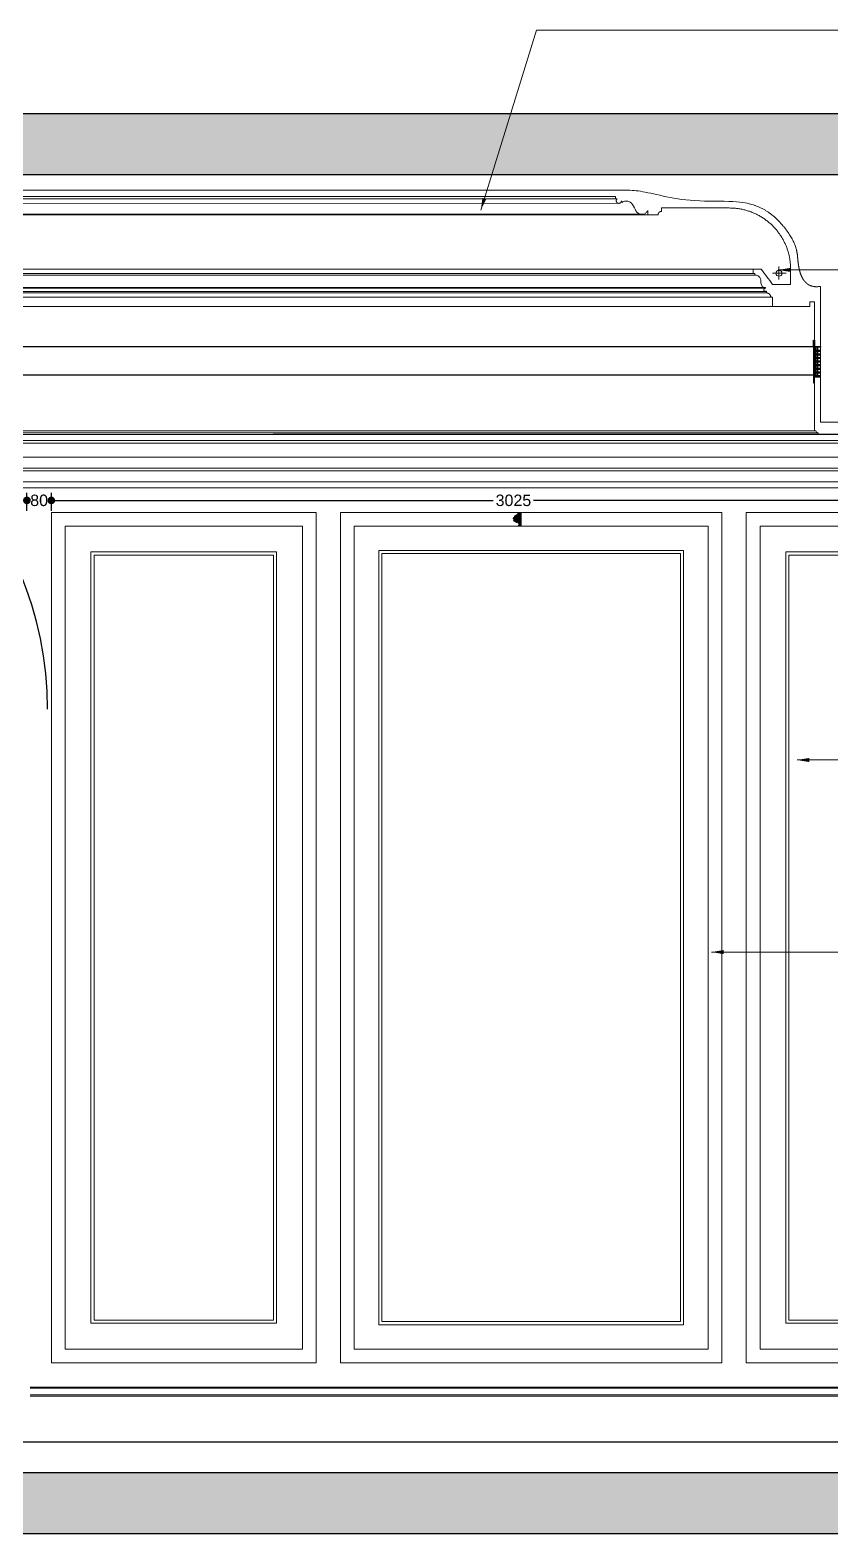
# Model space of a CAD drawing. Header units: millimetres. Extents: x -10942 to 92711, y -16583 to 30009.
# Drawn here: x 63439 to 66061, y 18562 to 23486 of the extents above; entities that cross this region are included whole.
import ezdxf
from ezdxf.lldxf.tags import DXFTag

# ---------------------------------------------------------------- set-up
doc = ezdxf.new("R2010")
doc.units = ezdxf.units.MM
doc.header["$LTSCALE"] = 1000
doc.header["$MEASUREMENT"] = 0
doc.linetypes.add('DASHED', pattern=[0.75, 0.5, -0.25])
doc.linetypes.add('HIDDEN', pattern=[0.375, 0.25, -0.125])
for name, color, linetype in [('8', 8, 'Continuous'), ('A-Hidden', 8, 'HIDDEN'), ('FURNITURE', 200, 'Continuous'), ('Layer1', 1, 'Continuous'), ('Layer3', 3, 'Continuous'), ('Layer7', 8, 'Continuous'), ('METAL', 5, 'Continuous'), ('PROJECTION', 8, 'Continuous'), ('WOOD 01', 34, 'Continuous')]:
    doc.layers.add(name, color=color, linetype=linetype)
for name, color, linetype, lineweight in [('Fabric', 253, 'Continuous', 0), ('GRC', 41, 'Continuous', 0), ('ID-NOTES', 3, 'Continuous', 0), ('Lighting', 5, 'Continuous', 0)]:
    doc.layers.add(name, color=color, linetype=linetype, lineweight=lineweight)
doc.styles.get("Standard").update_dxf_attribs({"font": 'arial.ttf'})
doc.styles.add('ZZ-Dim All', font='romans.shx', dxfattribs={"width": 0.8})
tags = doc.linetypes.add('DASHED2', pattern=[0.375, 0.25, -0.125]).pattern_tags.tags
tags[6:7] = [DXFTag(74, 4), DXFTag(75, 0), DXFTag(340, '0'), DXFTag(46, 1.0), DXFTag(50, 0.0), DXFTag(44, 0.0), DXFTag(45, 0.0)]
tags[4:5] = [DXFTag(74, 4), DXFTag(75, 0), DXFTag(340, '0'), DXFTag(46, 1.0), DXFTag(50, 0.0), DXFTag(44, 0.0), DXFTag(45, 0.0)]
doc.dimstyles.new('chester 25', dxfattribs={"dimscale": 0.25, "dimtxt": 150, "dimasz": 100, "dimexe": 100, "dimexo": 20, "dimgap": 40, "dimtad": 0, "dimdec": 0, "dimzin": 0, "dimdsep": 46, "dimtxsty": 'Standard', "dimblk": 'DOT', "dimcen": 100, "dimclrd": 1, "dimclre": 1, "dimclrt": 3, "dimadec": 0, "dimazin": 0, "dimtfac": 1, "dimtdec": 0, "dimtofl": 0, "dimtmove": 0, "dimatfit": 3, "dimfxl": 1, "dimtolj": 1, "dimtzin": 0, "dimlwd": -1, "dimarcsym": 0})
doc.dimstyles.new('DIM 0200', dxfattribs={"dimscale": 200, "dimtxt": 1, "dimasz": 0.8, "dimexe": 0.5, "dimexo": 1, "dimgap": 0.4, "dimtad": 1, "dimdec": 0, "dimrnd": 10, "dimdsep": 46, "dimtxsty": 'ZZ-Dim All', "dimblk1": 'ARCHTICK', "dimblk2": 'ARCHTICK', "dimsah": 1, "dimcen": 1, "dimdle": 0.5, "dimclrd": 256, "dimclre": 256, "dimclrt": 256, "dimadec": 0, "dimazin": 2, "dimtfac": 1, "dimtdec": 0, "dimtix": 1, "dimtmove": 2, "dimatfit": 2, "dimfxl": 1, "dimfxlon": 1, "dimtolj": 1, "dimtzin": 0, "dimlwd": -1, "dimlwe": -1, "dimarcsym": 0})

# ---------------------------------------------------------------- blocks, each defined once
blk = doc.blocks.new('RMF1342 sect')
at = {"layer": 'GRC', "lineweight": 0}
h = blk.add_hatch(dxfattribs=at)
h.set_pattern_fill('ANSI31,_O', color=256, scale=20)
h.set_pattern_definition([(45, (0, 0), (-1.76776695, 1.76776695), [])])
edge = h.paths.add_edge_path()
edge.add_line((-2713.2, -6244.9), (-2713.2, -6289.9))
edge.add_line((-2713.2, -6289.9), (-2709.3, -6289.9))
edge.add_arc((-2709.2, -6287.6), 2.21, 268.0946, 451.9054)
edge.add_arc((-2704.2, -6285.4), 5.06, 107.1893, 180.7657, ccw=False)
edge.add_line((-2705.7, -6280.5), (-2705.8, -6276.7))
edge.add_arc((-2700.2, -6263.1), 14.7, 247.8031, 278.2392)
edge.add_arc((-2701.5, -6273.6), 5.26, 310.2868, 351.5465)
edge.add_arc((-2694.4, -6271.1), 3.79, 240.6284, 403.9176)
edge.add_arc((-2693.2, -6264.5), 4.24, 291.1771, 452.4369)
edge.add_line((-2693.4, -6260.3), (-2693.4, -6256.8))
edge.add_arc((-2697.1, -6260.1), 4.98, 42.2863, 93.2734)
edge.add_arc((-2702.2, -6257.5), 5.36, 26.22, 55.8652)
edge.add_line((-2699.2, -6253.1), (-2704, -6253.1))
edge.add_line((-2704, -6253.1), (-2704, -6251.1))
edge.add_line((-2704, -6251.1), (-2704, -6249.8))
edge.add_arc((-2701.7, -6245), 5.33, 178.1119, 243.5872, ccw=False)
edge.add_arc((-2710.1, -6018.5), 226.4, 269.2109, 270.7891, ccw=False)
at = {"layer": 'Layer1'}
blk.add_lwpolyline([(-2713.2, -6244.9), (-2713.2, -6289.9), (-2709.3, -6289.9, 1.033821), (-2709.3, -6285.4, -0.332541), (-2705.7, -6280.5, 5.146619), (-2705.7, -6280.5), (-2705.8, -6276.7, 0.133589), (-2698.1, -6277.7, 0.182), (-2696.3, -6274.4, 0.863857), (-2691.7, -6268.5, 0.848511), (-2693.4, -6260.3), (-2693.4, -6256.8, 0.226218), (-2697.4, -6255.2, 0.130078), (-2699.2, -6253.1), (-2704, -6253.1), (-2704, -6251.1), (-2704, -6251.1), (-2704, -6249.8, -0.293725), (-2707, -6244.9, -0.006887)], format="xyb", close=True, dxfattribs=at)
blk = doc.blocks.new('_Dot')
at = {"color": 0, "linetype": 'ByBlock', "lineweight": -2}
blk.add_line((-0.5, 0), (-1, 0), dxfattribs=at)
at = {"color": 0, "linetype": 'ByBlock', "const_width": 0.5}
blk.add_lwpolyline([(-0.25, 0, 1), (0.25, 0, 1)], format="xyb", close=True, dxfattribs=at)
blk = doc.blocks.new('*D224')
at = {"color": 1, "lineweight": -2, "transparency": 16777216}
for p, q in [((62934.2, 21912.1), (62934.2, 21971.2)), ((63428.8, 21912.1), (63428.8, 21971.2))]:
    blk.add_line(p, q, dxfattribs=at)
at = {"color": 1, "transparency": 16777216}
for p, q in [((62959.2, 21946.2), (63129.2, 21946.2)), ((63403.8, 21946.2), (63233.8, 21946.2))]:
    blk.add_line(p, q, dxfattribs=at)
at = {"layer": 'Defpoints', "color": 0, "transparency": 16777216}
for p in [(63428.8, 21946.2), (62934.2, 21907.1, 0), (63428.8, 21907.1, 0)]:
    blk.add_point(p, dxfattribs=at)
at = {"color": 1, "transparency": 16777216, "xscale": 25, "yscale": 25, "zscale": 25, "rotation": 179.9999999966649}
blk.add_blockref('_Dot', (62934.2, 21946.2), dxfattribs=at)
at = {"color": 1, "transparency": 16777216, "xscale": 25, "yscale": 25, "zscale": 25}
blk.add_blockref('_Dot', (63428.8, 21946.2), dxfattribs=at)
at = {"color": 3, "transparency": 16777216, "insert": (63181.5, 21946.2), "char_height": 37.5, "attachment_point": 5, "rotation": 360}
blk.add_mtext('\\A1;495', dxfattribs=at)
blk = doc.blocks.new('*D165')
at = {"color": 1, "lineweight": -2, "transparency": 16777216}
for p, q in [((63428.8, 21912.1), (63428.8, 21971.2)), ((63508.8, 21912.1), (63508.8, 21971.2))]:
    blk.add_line(p, q, dxfattribs=at)
at = {"color": 1, "transparency": 16777216}
for p, q in [((63403.8, 21946.2), (63378.8, 21946.2)), ((63533.8, 21946.2), (63558.8, 21946.2))]:
    blk.add_line(p, q, dxfattribs=at)
at = {"layer": 'Defpoints', "color": 0, "transparency": 16777216}
for p in [(63508.8, 21946.2), (63428.8, 21907.1, 0), (63508.8, 21907.1, 0)]:
    blk.add_point(p, dxfattribs=at)
at = {"color": 1, "transparency": 16777216, "xscale": 25, "yscale": 25, "zscale": 25}
blk.add_blockref('_Dot', (63428.8, 21946.2), dxfattribs=at)
at = {"color": 1, "transparency": 16777216, "xscale": 25, "yscale": 25, "zscale": 25, "rotation": 179.9999999966649}
blk.add_blockref('_Dot', (63508.8, 21946.2), dxfattribs=at)
at = {"color": 3, "transparency": 16777216, "insert": (63468.8, 21946.2), "char_height": 37.5, "attachment_point": 5, "rotation": 360}
blk.add_mtext('\\A1;80', dxfattribs=at)
blk = doc.blocks.new('*D166')
at = {"color": 1, "lineweight": -2, "transparency": 16777216}
for p, q in [((63508.8, 21912.1), (63508.8, 21971.2)), ((66533.7, 21912.1), (66533.7, 21971.2))]:
    blk.add_line(p, q, dxfattribs=at)
at = {"color": 1, "transparency": 16777216}
for p, q in [((63533.8, 21946.2), (64955.1, 21946.2)), ((66508.7, 21946.2), (65087.4, 21946.2))]:
    blk.add_line(p, q, dxfattribs=at)
at = {"layer": 'Defpoints', "color": 0, "transparency": 16777216}
for p in [(66533.7, 21946.2), (63508.8, 21907.1, 0), (66533.7, 21907.1, 0)]:
    blk.add_point(p, dxfattribs=at)
at = {"color": 1, "transparency": 16777216, "xscale": 25, "yscale": 25, "zscale": 25, "rotation": 179.9999999966649}
blk.add_blockref('_Dot', (63508.8, 21946.2), dxfattribs=at)
at = {"color": 1, "transparency": 16777216, "xscale": 25, "yscale": 25, "zscale": 25}
blk.add_blockref('_Dot', (66533.7, 21946.2), dxfattribs=at)
at = {"color": 3, "transparency": 16777216, "insert": (65021.3, 21946.2), "char_height": 37.5, "attachment_point": 5, "rotation": 360}
blk.add_mtext('\\A1;3025', dxfattribs=at)
blk = doc.blocks.new('DIFFUSER SEC')
at = {"layer": 'FURNITURE', "color": 251, "linetype": 'Continuous', "lineweight": 0}
for p, q in [((55028.5, -20119.8), (55028.5, -20213.8)), ((55051.5, -20119.8), (55051.5, -20213.8))]:
    blk.add_line(p, q, dxfattribs=at)
at = {"layer": 'METAL'}
for points in [[(55048.5, -20096.8), (55048.5, -20116.8), (55028.5, -20116.8), (55028.5, -20119.8), (55051.5, -20119.8), (55051.5, -20096.8), (55048.5, -20096.8)], [(55048.5, -20236.8), (55048.5, -20216.8), (55028.5, -20216.8), (55028.5, -20213.8), (55051.5, -20213.8), (55051.5, -20236.8), (55048.5, -20236.8)]]:
    blk.add_lwpolyline(points, dxfattribs=at)
for points in [[(55028.5, -20130.2), (55051.5, -20130.2), (55051.5, -20132.2), (55028.5, -20132.2)], [(55028.5, -20142.1), (55051.5, -20142.1), (55051.5, -20144.1), (55028.5, -20144.1)], [(55028.5, -20154), (55051.5, -20154), (55051.5, -20156), (55028.5, -20156)], [(55028.5, -20165.8), (55051.5, -20165.8), (55051.5, -20167.8), (55028.5, -20167.8)], [(55028.5, -20177.7), (55051.5, -20177.7), (55051.5, -20179.7), (55028.5, -20179.7)], [(55028.5, -20189.6), (55051.5, -20189.6), (55051.5, -20191.6), (55028.5, -20191.6)], [(55028.5, -20201.5), (55051.5, -20201.5), (55051.5, -20203.5), (55028.5, -20203.5)]]:
    blk.add_lwpolyline(points, close=True, dxfattribs=at)
at = {"layer": 'PROJECTION'}
for p, q in [((55037.5, -20130.2), (55037.5, -20119.8)), ((55037.5, -20142.1), (55037.5, -20132.2)), ((55042.5, -20130.2), (55042.5, -20119.8)), ((55042.5, -20142.1), (55042.5, -20132.2)), ((55037.5, -20154), (55037.5, -20144.1)), ((55037.5, -20165.8), (55037.5, -20156)), ((55037.5, -20177.7), (55037.5, -20167.8)), ((55037.5, -20189.6), (55037.5, -20179.7)), ((55042.5, -20154), (55042.5, -20144.1)), ((55042.5, -20165.8), (55042.5, -20156)), ((55042.5, -20177.7), (55042.5, -20167.8)), ((55042.5, -20189.6), (55042.5, -20179.7)), ((55037.5, -20201.5), (55037.5, -20191.6)), ((55037.5, -20213.8), (55037.5, -20203.5)), ((55042.5, -20201.5), (55042.5, -20191.6)), ((55042.5, -20213.8), (55042.5, -20203.5))]:
    blk.add_line(p, q, dxfattribs=at)
blk = doc.blocks.new('_ARCHTICK')
at = {"color": 0, "linetype": 'ByBlock', "const_width": 0.15}
blk.add_lwpolyline([(-0.5, -0.5), (0.5, 0.5)], dxfattribs=at)
blk = doc.blocks.new('light')
at = {"layer": 'Lighting'}
for p, q in [((111358.2, -7170.5), (111358.2, -7213.4)), ((111336.9, -7192.4), (111382.3, -7192.4))]:
    blk.add_line(p, q, dxfattribs=at)
blk.add_circle((111358.2, -7192.4), 9.95, dxfattribs=at)

msp = doc.modelspace()

# ---------------------------------------------------------------- hatches: boundary and pattern name
at = {"layer": 'Layer7'}
h = msp.add_hatch(dxfattribs=at)
h.set_pattern_fill('AR-CONC', color=256, scale=10, style=0)
h.set_pattern_definition([(130, (-149429.85, -95187.583), (-71.726018, -6.275213), [7.5, -82.5]), (185, (-149429.85, -95187.58), (13.875133, 75.219213), [6, -66]), (79.5486, (-149435.83, -95188.106), (-57.850938, 68.943954), [6.37402, -70.114211]), (133.8158, (-149429.85, -95167.58), (-106.724105, -16.5519), [11.25, -123.75]), (83.3644, (-149438.74, -95168.96), (-93.46627, 97.411787), [9.56103, -105.1713]), (188.8158, (-149429.85, -95167.58), (-93.466195, 97.41186), [9, -99]), (159, (-149439.85, -95172.583), (-59.690705, -40.261889), [7.5, -82.5]), (214, (-149439.85, -95172.58), (-24.331533, 72.515005), [6, -66]), (108.5486, (-149444.824, -95175.94), (-84.022263, 32.25305), [6.37402, -70.114211]), (142.5, (-149429.85, -95187.583), (-1.2159855, 33.2893854), [0, -65.2, 0, -67, 0, -66.25]), (172.5, (-149429.85, -95187.583), (-26.306954, 39.441171), [0, -38.2, 0, -63.7, 0, -25.25]), (212.5, (-149407.55, -95187.583), (-53.3822436, -2.2554872), [0, -25, 0, -78, 0, -103.5]), (222.5, (-149397.55, -95187.583), (-58.318617, 10.010498), [0, -32.5, 0, -51.8, 0, -73.5])])
h.paths.add_polyline_path([(60701.6, 23212.1), (60701.6, 23012.1), (67246.6, 23012.1), (67246.6, 23212.1)])
h = msp.add_hatch(dxfattribs=at)
h.set_pattern_fill('AR-CONC', color=256, scale=10, style=0)
h.set_pattern_definition([(130, (-149429.85, -95237.583), (-71.726018, -6.275213), [7.5, -82.5]), (185, (-149429.85, -95237.58), (13.875133, 75.219213), [6, -66]), (79.5486, (-149435.83, -95238.106), (-57.850938, 68.943954), [6.37402, -70.114211]), (133.8158, (-149429.85, -95217.58), (-106.724105, -16.5519), [11.25, -123.75]), (83.3644, (-149438.74, -95218.96), (-93.46627, 97.411787), [9.56103, -105.1713]), (188.8158, (-149429.85, -95217.58), (-93.466195, 97.41186), [9, -99]), (159, (-149439.85, -95222.583), (-59.690705, -40.261889), [7.5, -82.5]), (214, (-149439.85, -95222.58), (-24.331533, 72.515005), [6, -66]), (108.5486, (-149444.824, -95225.94), (-84.022263, 32.25305), [6.37402, -70.114211]), (142.5, (-149429.85, -95237.583), (-1.2159855, 33.2893854), [0, -65.2, 0, -67, 0, -66.25]), (172.5, (-149429.85, -95237.583), (-26.306954, 39.441171), [0, -38.2, 0, -63.7, 0, -25.25]), (212.5, (-149407.55, -95237.583), (-53.3822436, -2.2554872), [0, -25, 0, -78, 0, -103.5]), (222.5, (-149397.55, -95237.583), (-58.318617, 10.010498), [0, -32.5, 0, -51.8, 0, -73.5])])
h.paths.add_polyline_path([(67246.6, 18562.1), (67246.6, 18762.1), (60701.6, 18762.1), (60701.6, 18562.1)])

# ---------------------------------------------------------------- linework, layer by layer
at = {"layer": '8', "linetype": 'HIDDEN', "ltscale": 20, "elevation": 0}
msp.add_lwpolyline([(66006.6, 22356.7), (61569.1, 22356.6), (61569.1, 22450.6), (66006.6, 22450.6)], close=True, dxfattribs=at)
at = {"layer": '8', "linetype": 'DASHED2', "ltscale": 200}
msp.add_arc((62346.6, 21262.1, 0), 1150, 0, 180, dxfattribs=at)
at = {"layer": 'A-Hidden', "linetype": 'DASHED', "lineweight": 0, "ltscale": 10}
for p, q in [((69234.9, 23012.1, 0), (59975, 23012.1, 0)), ((69234.9, 22162.6, 0), (59975, 22162.6, 0)), ((69234.9, 18862.1, 0), (59975, 18862.1, 0))]:
    msp.add_line(p, q, dxfattribs=at)
at = {"layer": 'GRC', "lineweight": 0}
for p, q in [((62212.6, 22919.5, 0), (65366.4, 22918.8, 0)), ((65355.8, 22933.6, 0), (62219.8, 22933.6, 0)), ((62114.8, 22881.2, 0), (65460.8, 22881.2, 0)), ((65440.3, 22883.1, 0), (62133, 22883, 0)), ((65805.8, 22703.7, 0), (61769.8, 22703.7, 0)), ((65812.2, 22683.8, 0), (61763.8, 22683.8, 0)), ((65805.8, 22688.8, 0), (61769.8, 22688.8, 0)), ((65863.6, 22611.6, 0), (61712, 22611.6, 0)), ((65849.6, 22625.7, 0), (61726, 22625.7, 0)), ((65846.4, 22642.9, 0), (61729.2, 22642.9, 0)), ((65846.4, 22640.9, 0), (61729.2, 22640.9, 0)), ((65846.6, 22630.5, 0), (61729.4, 22630.5, 0)), ((65869.6, 22581.6, 0), (61706, 22581.6, 0)), ((61557, 22167.1, 0), (66018.6, 22167.1, 0)), ((61557, 22162.1, 0), (66018.6, 22162.1, 0)), ((61569.1, 22174.1, 0), (66006.6, 22174.1, 0)), ((66501.9, 22142.1, 0), (60896.5, 22142.1, 0)), ((66501.9, 22133.4, 0), (60896.5, 22133.4, 0)), ((66510.5, 22088.1, 0), (60896.5, 22088.1, 0)), ((66587.5, 22051.7, 0), (60896.5, 22051.7, 0)), ((66587.5, 22043.1, 0), (60896.5, 22043.1, 0)), ((66599.5, 22006.9, 0), (60896.5, 22006.9, 0)), ((66621.4, 21987.1, 0), (60896.5, 21987.1, 0))]:
    msp.add_line(p, q, dxfattribs=at)
at = {"layer": 'GRC', "color": 1, "elevation": 0}
msp.add_lwpolyline([(66026.6, 22647.1), (66026.6, 22202.1), (66656.6, 22202.1), (66656.6, 22162.1), (66461.9, 22162.1), (66461.9, 22162.1), (66461.9, 22162.1), (66433.9, 22162.1), (66433.9, 22167.1, -0.413614), (66426.9, 22174.1), (66421.9, 22174.1), (66421.9, 22179.1), (66106.6, 22179.1), (66106.6, 22174.1), (66101.6, 22174.1, -0.413614), (66094.5, 22167.1), (66094.5, 22162.1), (66018.6, 22162.1), (66018.6, 22162.1), (66018.6, 22167.1, -0.413614), (66011.6, 22174.1), (66006.6, 22174.1), (66006.6, 22596.6)], format="xyb", dxfattribs=at)
at = {"layer": 'GRC', "lineweight": 0, "elevation": 0}
for points in [[(64375.4, 19121.8), (63508.8, 19122.1), (63508.8, 21907.1), (64375.4, 21907.1)], [(65703.5, 21907.1), (64455.4, 21907.1), (64455.4, 19122.1), (65703.5, 19122.1)], [(66576.5, 19121.8), (65783.5, 19122.1), (65783.5, 21907.1), (66576.5, 21907.1)], [(64330.4, 19167.1), (63553.8, 19167.1), (63553.8, 21862.1), (64330.4, 21862.1)], [(65658.5, 21862.1), (64500.4, 21862.1), (64500.4, 19167.1), (65658.5, 19167.1)], [(66531.5, 19167.1), (65828.5, 19167.1), (65828.5, 21862.1), (66531.5, 21862.1)], [(64245.6, 19251.8), (63638.6, 19251.8), (63638.6, 21777.3), (64245.6, 21777.3)], [(64235.6, 19261.8), (63648.6, 19261.8), (63648.6, 21767.3), (64235.6, 21767.3)], [(65578.5, 21782.1), (64580.4, 21782.1), (64580.4, 19247.1), (65578.5, 19247.1)], [(65568.5, 21772.1), (64590.4, 21772.1), (64590.4, 19257.1), (65568.5, 19257.1)], [(66446.8, 19251.8), (65913.3, 19251.8), (65913.3, 21777.3), (66446.8, 21777.3)], [(66436.8, 19261.8), (65923.3, 19261.8), (65923.3, 21767.3), (66436.8, 21767.3)]]:
    msp.add_lwpolyline(points, close=True, dxfattribs=at)
at = {"layer": 'GRC', "color": 1}
for points, weights, knots in [([(61549.1, 22647.1, 0), (61625.9, 22634, 0), (61621.6, 22735.6, 0), (61625.6, 22755.2, 0), (61631.7, 22798.6, 0), (61663, 22839.7, 0), (61700.5, 22875.7, 0), (61733.1, 22900.7, 0), (61770.8, 22927, 0), (61857, 22924.7, 0), (62036, 22921, 0), (62105.2, 22960.7, 0), (62173.9, 22962.1, 0), (62199.8, 22962.1, 0), (62272.4, 22962.1, 0), (64115.7, 22962.1, 0)], [1, 1, 1, 1, 0.949253021674, 0.949253021674, 1, 0.949253021674, 0.949253021674, 1, 1, 1, 1, 1, 1, 1], [0.672419, 0.672419, 0.672419, 0.672419, 1.619398, 1.619398, 1.619398, 2.404796, 2.404796, 2.404796, 3.190194, 3.190194, 3.190194, 4.002694, 4.002694, 4.002694, 4.44479, 4.44479, 4.44479, 4.44479]), ([(66026.6, 22647.1, 0), (65949.7, 22634, 0), (65954, 22735.6, 0), (65950, 22755.2, 0), (65943.9, 22798.6, 0), (65912.6, 22839.7, 0), (65875.1, 22875.7, 0), (65842.5, 22900.7, 0), (65804.8, 22927, 0), (65718.6, 22924.7, 0), (65539.6, 22921, 0), (65470.4, 22960.7, 0), (65401.7, 22962.1, 0), (65351.7, 22962.1, 0), (65127.3, 22962.1, 0), (64115.7, 22962.1, 0)], [1, 1, 1, 1, 0.949253021674, 0.949253021674, 1, 0.949253021674, 0.949253021674, 1, 1, 1, 1, 1, 1, 1], [0.672419, 0.672419, 0.672419, 0.672419, 1.619398, 1.619398, 1.619398, 2.404796, 2.404796, 2.404796, 3.190194, 3.190194, 3.190194, 4.002694, 4.002694, 4.002694, 4.856498, 4.856498, 4.856498, 4.856498]), ([(65870, 22845.1, 0), (65832, 22883.1, 0), (65782.4, 22903.7, 0), (65728.6, 22903.7, 0), (65654.4, 22903.7, 0), (65580.1, 22903.7, 0), (65505.8, 22903.7, 0)], [1, 0.949253021674, 0.949253021674, 1, 1, 1, 1], [1220.88428, 1220.88428, 1220.88428, 1220.88428, 1221.669678, 1221.669678, 1221.669678, 1222.669678, 1222.669678, 1222.669678, 1222.669678]), ([(65928.6, 22653.7, 0), (65928.6, 22670.3, 0), (65928.6, 22687, 0), (65928.6, 22703.7, 0), (65928.6, 22757.4, 0), (65908, 22807.1, 0), (65870, 22845.1, 0)], [1, 1, 1, 1, 0.949253021674, 0.949253021674, 1], [1219.098882, 1219.098882, 1219.098882, 1219.098882, 1220.098882, 1220.098882, 1220.098882, 1220.88428, 1220.88428, 1220.88428, 1220.88428])]:
    msp.add_rational_spline(points, weights, degree=3, knots=knots, dxfattribs=at)
for points in [[(62219.8, 22941.2, 0), (62255.8, 22941.2, 0), (62291.8, 22941.2, 0), (64115.7, 22941.2, 0)], [(65355.8, 22941.2, 0), (65319.8, 22941.2, 0), (65283.8, 22941.2, 0), (64115.7, 22941.2, 0)], [(65355.8, 22933.6, 0), (65355.8, 22936.1, 0), (65355.8, 22938.6, 0), (65355.8, 22941.2, 0)], [(65360.6, 22933.6, 0), (65359, 22933.6, 0), (65357.4, 22933.6, 0), (65355.8, 22933.6, 0)], [(65377.3, 22922.2, 0), (65376.5, 22923.9, 0), (65375.7, 22925.6, 0), (65374.9, 22927.3, 0)], [(65505.8, 22903.7, 0), (65505.8, 22899.9, 0), (65505.8, 22896.2, 0), (65505.8, 22892.4, 0)], [(65460.8, 22881.2, 0), (65460.8, 22885.9, 0), (65460.8, 22890.7, 0), (65460.8, 22895.4, 0)], [(65494.6, 22881.2, 0), (65483.3, 22881.2, 0), (65472.1, 22881.2, 0), (65460.8, 22881.2, 0)], [(65805.8, 22688.7, 0), (65805.8, 22693.7, 0), (65805.8, 22698.7, 0), (65805.8, 22703.7, 0)], [(65805.8, 22703.7, 0), (65814.5, 22703.7, 0), (65823.2, 22703.7, 0), (65831.9, 22703.7, 0)], [(65831.9, 22703.7, 0), (65844.5, 22687, 0), (65857, 22670.3, 0), (65869.6, 22653.7, 0)], [(65811.8, 22688.7, 0), (65809.8, 22688.7, 0), (65807.8, 22688.7, 0), (65805.8, 22688.7, 0)], [(65811.8, 22683.7, 0), (65811.8, 22685.3, 0), (65811.8, 22687, 0), (65811.8, 22688.7, 0)], [(65869.6, 22653.7, 0), (65889.3, 22653.7, 0), (65909, 22653.7, 0), (65928.6, 22653.7, 0)], [(65846.4, 22640.9, 0), (65846.4, 22641.6, 0), (65846.4, 22642.2, 0), (65846.4, 22642.9, 0)], [(65849.6, 22625.6, 0), (65849.6, 22627.6, 0), (65849.6, 22629.6, 0), (65849.6, 22631.6, 0)], [(65869.6, 22611.6, 0), (65867.6, 22611.6, 0), (65865.6, 22611.6, 0), (65863.6, 22611.6, 0)], [(65869.6, 22581.6, 0), (65869.6, 22591.6, 0), (65869.6, 22601.6, 0), (65869.6, 22611.6, 0)], [(65991.6, 22581.6, 0), (65923, 22581.6, 0), (65896.3, 22581.6, 0), (65869.6, 22581.6, 0)], [(66006.6, 22596.6, 0), (66001.6, 22596.6, 0), (65996.6, 22596.6, 0), (65991.6, 22596.6, 0)], [(65991.6, 22596.6, 0), (65991.6, 22591.6, 0), (65991.6, 22586.6, 0), (65991.6, 22581.6, 0)]]:
    msp.add_open_spline(points, degree=3, dxfattribs=at)
for points, weights in [([(65359, 22923.3, 0), (65357, 22926.8, 0), (65357.7, 22930.8, 0), (65360.6, 22933.6, 0)], [1, 0.859857415077, 0.859857415077, 1]), ([(65368.5, 22919.1, 0), (65364.6, 22918.1, 0), (65360.9, 22919.7, 0), (65359, 22923.3, 0)], [1, 0.859857415077, 0.859857415077, 1]), ([(65374.9, 22927.3, 0), (65374.9, 22923.3, 0), (65372.5, 22920.1, 0), (65368.5, 22919.1, 0)], [1, 0.859857415077, 0.859857415077, 1]), ([(65505.8, 22892.4, 0), (65499.2, 22892.4, 0), (65494.6, 22887.8, 0), (65494.6, 22881.2, 0)], [1, 0.80473785416, 0.80473785416, 1]), ([(65843.5, 22631.4, 0), (65841.5, 22632.8, 0), (65840.7, 22635, 0), (65841.4, 22637.2, 0)], [1, 0.869851736995, 0.869851736995, 1]), ([(65841.4, 22637.2, 0), (65842.1, 22639.5, 0), (65844, 22640.9, 0), (65846.4, 22640.9, 0)], [1, 0.869851736995, 0.869851736995, 1]), ([(65849.6, 22631.6, 0), (65847.8, 22630.2, 0), (65845.4, 22630.1, 0), (65843.5, 22631.4, 0)], [1, 0.869851736995, 0.869851736995, 1]), ([(65863.6, 22611.6, 0), (65863.6, 22619.8, 0), (65857.8, 22625.6, 0), (65849.6, 22625.6, 0)], [1, 0.804737854124, 0.804737854124, 1])]:
    msp.add_rational_spline(points, weights, degree=3, dxfattribs=at)
for points, knots in [([(65460.8, 22895.4, 0), (65460.3, 22893.7, 0), (65457.8, 22889.5, 0), (65448.4, 22881.2, 0), (65426.5, 22883.9, 0), (65417.6, 22905.4, 0), (65406.8, 22923.7, 0), (65388.8, 22927.8, 0), (65380.1, 22924.4, 0), (65377.3, 22922.2, 0)], [1227.240474, 1227.240474, 1227.240474, 1227.240474, 1263.20953, 1323.395093, 1470.775087, 1611.888659, 1766.488267, 1876.411689, 1946.427942, 1946.427942, 1946.427942, 1946.427942]), ([(65846.4, 22642.9, 0), (65843.4, 22642.9, 0), (65836.1, 22644.3, 0), (65830.7, 22656.8, 0), (65831.8, 22669.4, 0), (65825.2, 22680.8, 0), (65817.2, 22683.7, 0), (65812.9, 22683.7, 0), (65811.8, 22683.7, 0)], [12.38377, 12.38377, 12.38377, 12.38377, 191.063387, 414.968475, 742.989527, 949.449289, 1151.746905, 1213.098882, 1213.098882, 1213.098882, 1213.098882])]:
    msp.add_open_spline(points, degree=3, knots=knots, dxfattribs=at)
at = {"layer": 'Layer1'}
msp.add_line((67246.6, 18862.1, 0), (60896.5, 18862.1, 0), dxfattribs=at)
at = {"layer": 'Layer3'}
for p, q in [((67246.6, 23212.1, 0), (60701.6, 23212.1, 0)), ((67246.6, 23012.1, 0), (60701.6, 23012.1, 0)), ((67246.6, 18762.1, 0), (60701.6, 18762.1, 0)), ((67246.6, 18562.1, 0), (60701.6, 18562.1, 0))]:
    msp.add_line(p, q, dxfattribs=at)
at = {"layer": 'WOOD 01', "lineweight": 0, "ltscale": 500}
for p, q in [((66598.5, 19042.1, 0), (63439.6, 19042.1, 0)), ((66598.5, 19039.1, 0), (63439.6, 19039.1, 0)), ((66598.5, 19017.9, 0), (63439.6, 19017.9, 0)), ((66598.5, 19013.5, 0), (63439.6, 19013.5, 0))]:
    msp.add_line(p, q, dxfattribs=at)

# ---------------------------------------------------------------- block references
at = {"xscale": -1}
msp.add_blockref('DIFFUSER SEC', (121055.1, 42567.5, 0), dxfattribs=at)
at = {"layer": 'Fabric', "color": 1, "lineweight": 0, "xscale": -1}
msp.add_blockref('RMF1342 sect', (62332, 28151.9, 0), dxfattribs=at)
at = {"layer": 'GRC'}
msp.add_blockref('light', (-45467.9, 29882.6, 0), dxfattribs=at)

# ---------------------------------------------------------------- dimensions: what is measured, and where the dimension line sits
for base, p1, p2, picture, middle in [((63428.8, 21946.2, 0), (62934.2, 21907.1, 0), (63428.8, 21907.1, 0), '*D224', (63181.5, 21946.2, 0)), ((66533.7, 21946.2, 0), (63508.8, 21907.1, 0), (66533.7, 21907.1, 0), '*D166', (65021.3, 21946.2, 0))]:
    dim = msp.add_linear_dim(base=base, p1=p1, p2=p2, angle=180, dimstyle='chester 25', override={"dimtmove": 1})
    dim.commit()
    dim.dimension.update_dxf_attribs({"geometry": picture, "text_midpoint": middle})
dim = msp.add_linear_dim(base=(63508.8, 21946.2, 0), p1=(63428.8, 21907.1, 0), p2=(63508.8, 21907.1, 0), angle=180, dimstyle='chester 25', override={"dimtmove": 1})
dim.commit()
dim.dimension.update_dxf_attribs({"geometry": '*D165', "text_midpoint": (63468.8, 21946.2, 0), "dimtype": 160})

# ---------------------------------------------------------------- leaders
at = {"layer": 'ID-NOTES'}
for points in [[(64914.4, 22896.5, 0), (65096.5, 23486.3, 0), (67728.8, 23486.3, 0)], [(65888.2, 22700.9, 0), (67697.5, 22700.9, 0)], [(65949.6, 21096.2, 0), (67697.5, 21096.2, 0)], [(65669.4, 20467.2, 0), (67697.5, 20467.2, 0)]]:
    msp.add_leader(points, dimstyle='DIM 0200', override={"dimasz": 0.2, "dimtad": 0, "dimclrd": 8}, dxfattribs=at)

doc.saveas('drawing.dxf')
